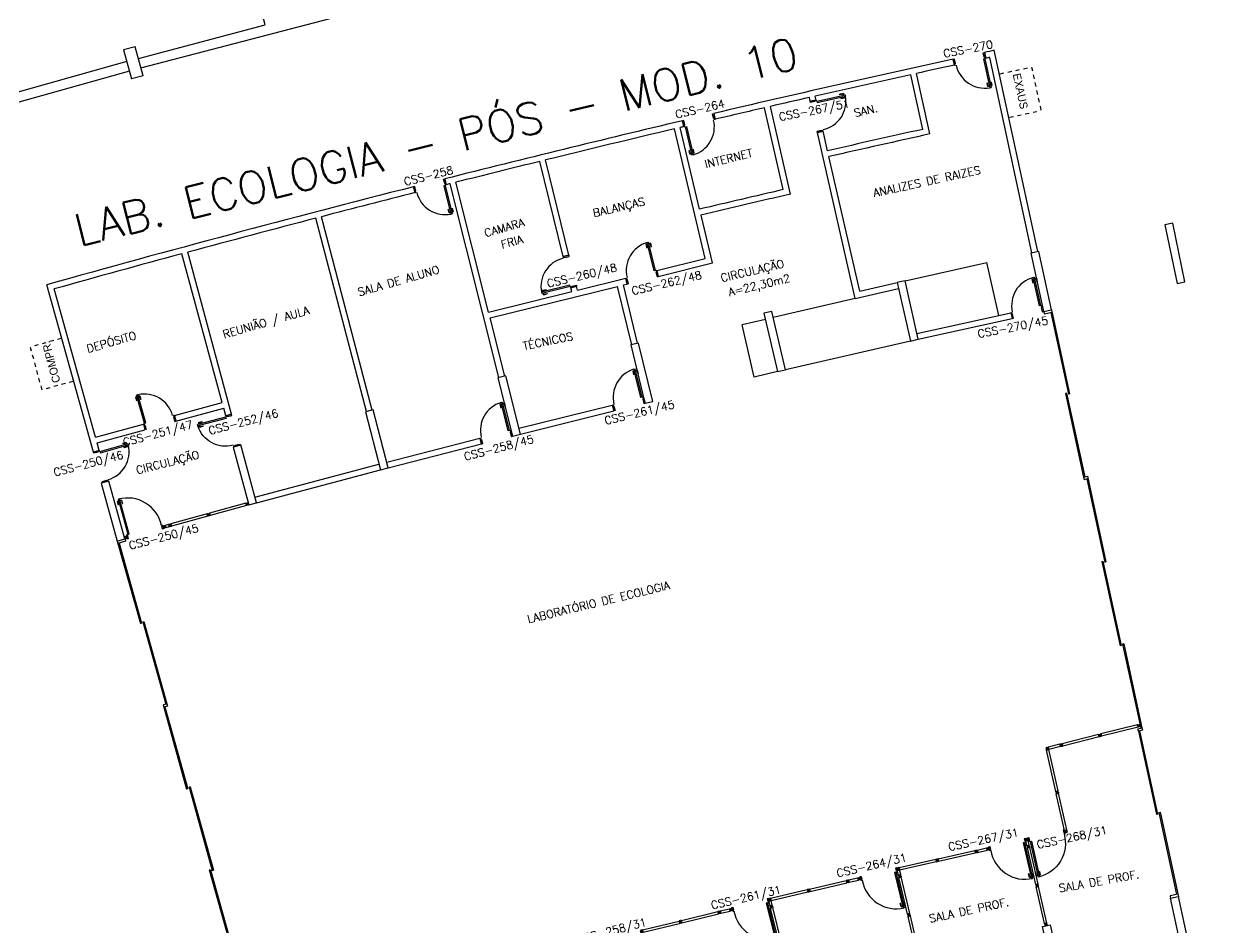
# Model space of a CAD drawing. Extents: x -152 to 150, y 325 to 437.
# Drawn here: x -109.69 to -79.58, y 376.41 to 399.01 of the extents above; entities that cross this region are included whole.
import ezdxf
from ezdxf.enums import TextEntityAlignment as Align

# ---------------------------------------------------------------- set-up
doc = ezdxf.new("R2010")
doc.units = 0
doc.header["$LTSCALE"] = 0.01
doc.header["$MEASUREMENT"] = 0
doc.linetypes.add('HIDDEN2', pattern=[0.1875, 0.125, -0.0625])
doc.layers.get('0').update_dxf_attribs({"linetype": 'CONTINUOUS'})
for name, color, linetype in [('ALV', 2, 'CONTINUOUS'), ('AREA', 2, 'CONTINUOUS'), ('BANC', 2, 'CONTINUOUS'), ('DIV', 2, 'CONTINUOUS'), ('ESQ', 1, 'CONTINUOUS'), ('ESTR', 3, 'CONTINUOUS'), ('PISO', 1, 'CONTINUOUS'), ('PROJ', 1, 'HIDDEN2'), ('TEXTO', 2, 'CONTINUOUS'), ('TEXTO-ENDEREÇO', 2, 'CONTINUOUS'), ('USO', 2, 'CONTINUOUS')]:
    doc.layers.add(name, color=color, linetype=linetype)
doc.styles.add('LEGENDA', font='romans.shx', dxfattribs={"height": 0.2})
doc.styles.add('UNB-100', font='simplex.shx', dxfattribs={"height": 3})
doc.styles.add('UNB-100-1', font='simplex.shx', dxfattribs={"height": 0.2})

# ---------------------------------------------------------------- blocks, each defined once
blk = doc.blocks.new('DIVMT-SSC')
for p, q in [((0, 0.005), (0, -0.005)), ((0, -0.005), (0, 0.005)), ((-0.03, -0.03), (-0.03, -0.97)), ((0.006, -0.03), (-0.006, -0.03)), ((-0.005, 0), (0.005, 0)), ((0.005, 0), (-0.005, 0)), ((0.006, -0.02), (0.006, -0.03)), ((0.03, -0.03), (0.03, -0.97)), ((0.03, -0.97), (-0.03, -0.97)), ((-0.006, -0.98), (-0.006, -0.97)), ((-0.006, -0.98), (0.006, -0.98)), ((0.006, -1.001), (-0.006, -1.001)), ((0.005, -0.97), (-0.005, -0.97)), ((0, -0.994), (0, -1.007)), ((0, -1.02), (0, -1.021)), ((0.006, -0.98), (0.006, -0.97))]:
    blk.add_line(p, q)
blk.add_lwpolyline([(0.006, -0.02), (-0.006, -0.02), (0.006, -0.02), (0.006, -0.03), (0.03, -0.03), (0.03, -0.008), (0.02, -0.008), (0.02, 0.008), (0.03, 0.008), (0.03, 0.03), (0.006, 0.03), (0.006, 0.02), (-0.006, 0.02), (-0.006, 0.03), (-0.03, 0.03), (-0.03, 0.008), (-0.02, 0.008), (-0.02, -0.008), (-0.03, -0.008), (-0.03, -0.03), (-0.006, -0.03), (-0.006, -0.02), (-0.006, -0.03)])
blk = doc.blocks.new('PE80-SSC')
at = {"color": 2}
for p, q in [((0.075, 0), (-0.075, 0)), ((-0.075, -0.03), (-0.075, 0)), ((0.075, 0), (0.075, -0.02)), ((0.777, 0.01), (0.687, 0.01)), ((0.687, 0), (0.687, 0.01)), ((0.777, 0.01), (0.777, -0.03)), ((0.04, -0.03), (-0.075, -0.03)), ((0.075, -0.02), (0.04, -0.02)), ((0.04, -0.03), (0.04, -0.02)), ((0.085, -0.03), (0.817, -0.03)), ((0.085, -0.03), (0.085, -0.065)), ((0.085, -0.065), (0.817, -0.065)), ((0.767, 0), (0.687, 0)), ((0.767, -0.095), (0.687, -0.095)), ((0.687, -0.095), (0.687, -0.105)), ((0.777, -0.105), (0.687, -0.105)), ((0.767, 0), (0.767, -0.03)), ((0.767, -0.095), (0.767, -0.065)), ((0.777, -0.105), (0.777, -0.065)), ((0.817, -0.065), (0.817, -0.03)), ((0.04, -0.771), (-0.075, -0.771)), ((-0.075, -0.771), (-0.075, -0.801)), ((0.075, -0.801), (-0.075, -0.801)), ((0.075, -0.802), (-0.075, -0.802)), ((0.04, -0.771), (0.04, -0.781)), ((0.075, -0.781), (0.04, -0.781)), ((0.075, -0.801), (0.075, -0.781))]:
    blk.add_line(p, q, dxfattribs=at)
at = {"color": 1}
blk.add_arc((0.085, -0.03), 0.731, 270, 357.3429, dxfattribs=at)
blk = doc.blocks.new('PILAR-SSC')
for points in [[(0.003, -27.952), (0.203, -27.952), (0.203, -26.452), (0.003, -26.452)], [(0.203, -42.962), (0.203, -44.462), (0.003, -44.462), (0.003, -42.962)]]:
    blk.add_lwpolyline(points, close=True)
blk = doc.blocks.new('ESQCE-SSC')
for p, q in [((0, 0), (0, -2.143)), ((0.2, 0), (0.2, -0.06)), ((0.2, -0.06), (0, -0.06)), ((0.03, -0.06), (0.03, -2.143)), ((0.03, -1.056), (0, -1.056)), ((0.03, -1.086), (0, -1.086)), ((0.03, -2.113), (0, -2.113)), ((0.03, -2.143), (0, -2.143)), ((0.07, -2.113), (0.07, -4.253)), ((0.07, -2.113), (0.1, -2.113)), ((0.07, -2.143), (0.1, -2.143)), ((0.1, -2.113), (0.1, -4.253)), ((0.1, -3.199), (0.07, -3.199)), ((0.1, -3.229), (0.07, -3.229)), ((0, -4.256), (0, -6.443)), ((0.1, -4.256), (0, -4.256)), ((0.1, -4.316), (0, -4.316)), ((0.03, -4.346), (0, -4.346)), ((0.03, -4.316), (0.03, -6.443)), ((0.07, -4.223), (0.1, -4.223)), ((0.07, -4.253), (0.1, -4.253)), ((0.1, -4.256), (0.1, -4.316)), ((0.03, -6.413), (0, -6.413)), ((0.03, -6.443), (0, -6.443)), ((0.1, -6.413), (0.07, -6.413)), ((0.07, -6.413), (0.07, -8.571)), ((0.1, -6.443), (0.07, -6.443)), ((0.1, -6.413), (0.1, -8.571)), ((0.1, -7.485), (0.07, -7.485)), ((0.1, -7.515), (0.07, -7.515)), ((0, -8.541), (0.03, -8.541)), ((0, -8.541), (0, -10.694)), ((0, -8.571), (0.03, -8.571)), ((0.03, -8.541), (0.03, -10.694)), ((0.1, -8.541), (0.07, -8.541)), ((0.07, -8.571), (0.1, -8.571)), ((0.03, -9.628), (0, -9.628)), ((0.03, -9.658), (0, -9.658)), ((0.03, -10.664), (0, -10.664)), ((0.102, -10.694), (0, -10.694)), ((0, -10.694), (0, -10.755)), ((0.03, -10.694), (0, -10.694)), ((0, -10.755), (0.102, -10.755)), ((0.1, -10.755), (0.07, -10.755)), ((0.07, -10.755), (0.07, -12.882)), ((0.1, -10.785), (0.07, -10.785)), ((0.1, -10.755), (0.1, -12.882)), ((0.102, -10.755), (0.102, -10.694)), ((0.1, -11.77), (0.07, -11.77)), ((0, -12.887), (0, -15.019)), ((0.03, -12.852), (0.03, -14.95)), ((0, -14.95), (0.2, -14.95)), ((0.2, -14.95), (0.2, -15.019))]:
    blk.add_line(p, q)
blk = doc.blocks.new('A$C73356FFD')
at = {"layer": 'DIV'}
for p, q in [((0.025, 0.03), (0.035, 0.03)), ((0.035, 0.03), (0.025, 0.03)), ((0.03, 0.025), (0.03, 0.035)), ((0.03, 0.035), (0.03, 0.025))]:
    blk.add_line(p, q, dxfattribs=at)
blk.add_lwpolyline([(0.009, 0.036), (0, 0.036), (0, 0.06), (0.022, 0.06), (0.022, 0.05), (0.038, 0.05), (0.038, 0.06), (0.06, 0.06), (0.06, 0.036), (0.05, 0.036), (0.05, 0.024), (0.06, 0.024), (0.06, 0), (0.038, 0), (0.038, 0.01), (0.022, 0.01), (0.022, 0), (0, 0), (0, 0.024), (0.009, 0.024)], close=True, dxfattribs=at)
blk = doc.blocks.new('A$C282A6B1B')
at = {"linetype": 'Continuous'}
blk.add_blockref('A$C73356FFD', (0, 0), dxfattribs=at)
blk = doc.blocks.new('PDV2E-SSC')
at = {"layer": 'DIV'}
for p, q in [((0.034, 0.925), (0.034, 0.835)), ((0.034, 0.925), (0.074, 0.925)), ((0.044, 0.915), (0.044, 0.835)), ((0.044, 0.915), (0.074, 0.915)), ((0.076, 0.05), (0.076, 0.965)), ((0.106, 0.965), (0.076, 0.965)), ((0.106, 0.05), (0.106, 0.965)), ((0.148, 0.925), (0.108, 0.925)), ((0.138, 0.915), (0.108, 0.915)), ((0.138, 0.915), (0.138, 0.835)), ((0.148, 0.925), (0.148, 0.835)), ((0.044, 0.835), (0.034, 0.835)), ((0.138, 0.835), (0.148, 0.835)), ((0.031, 0.05), (0.031, -0.05)), ((0.051, 0.05), (0.031, 0.05)), ((0.051, 0.02), (0.051, 0.05)), ((0.051, 0.02), (0.061, 0.02)), ((0.061, -0.05), (0.061, 0.02)), ((0.076, 0.05), (0.106, 0.05)), ((0.95, 0.02), (0.94, 0.02)), ((0.94, -0.05), (0.94, 0.02)), ((0.95, 0.02), (0.95, 0.05)), ((0.95, 0.05), (0.97, 0.05)), ((0.97, 0.05), (0.97, 0.035)), ((0.97, 0.035), (0.97, -0.035)), ((0.031, -0.05), (0.061, -0.05)), ((0.97, -0.05), (0.94, -0.05)), ((0.97, -0.035), (0.97, -0.05))]:
    blk.add_line(p, q, dxfattribs=at)
at = {"layer": 'DIV', "color": 1}
blk.add_arc((0.076, 0.1), 0.865, 356.6786, 90, dxfattribs=at)
blk = doc.blocks.new('COMP')
at = {"layer": 'PROJ'}
for p, q in [((0.804, 1.112), (0, 1.112)), ((0, 0), (0, 1.112)), ((0.805, 0), (0, 0))]:
    blk.add_line(p, q, dxfattribs=at)
at = {"layer": 'USO'}
blk.add_text('COMPR.', height=0.2, rotation=90, dxfattribs=at).set_placement((0.501, 0.077))
blk = doc.blocks.new('ESQCD-SSC')
for p, q in [((0, 0), (0, -0.06)), ((0.2, 0), (0.2, -2.143)), ((0, -0.06), (0.2, -0.06)), ((0.17, -0.06), (0.17, -2.143)), ((0.17, -1.056), (0.2, -1.056)), ((0.17, -1.086), (0.2, -1.086)), ((0.1, -2.113), (0.1, -4.253)), ((0.13, -2.113), (0.1, -2.113)), ((0.13, -2.143), (0.1, -2.143)), ((0.13, -2.113), (0.13, -4.253)), ((0.17, -2.113), (0.2, -2.113)), ((0.17, -2.143), (0.2, -2.143)), ((0.1, -3.199), (0.13, -3.199)), ((0.1, -3.229), (0.13, -3.229)), ((0.13, -4.223), (0.1, -4.223)), ((0.13, -4.253), (0.1, -4.253)), ((0.1, -4.256), (0.1, -4.316)), ((0.1, -4.256), (0.2, -4.256)), ((0.1, -4.316), (0.2, -4.316)), ((0.17, -4.316), (0.17, -6.443)), ((0.17, -4.346), (0.2, -4.346)), ((0.2, -4.256), (0.2, -6.443)), ((0.1, -6.413), (0.1, -8.571)), ((0.1, -6.413), (0.13, -6.413)), ((0.1, -6.443), (0.13, -6.443)), ((0.13, -6.413), (0.13, -8.571)), ((0.17, -6.413), (0.2, -6.413)), ((0.17, -6.443), (0.2, -6.443)), ((0.1, -7.485), (0.13, -7.485)), ((0.1, -7.515), (0.13, -7.515)), ((0.1, -8.541), (0.13, -8.541)), ((0.13, -8.571), (0.1, -8.571)), ((0.2, -8.541), (0.17, -8.541)), ((0.17, -8.541), (0.17, -10.694)), ((0.2, -8.571), (0.17, -8.571)), ((0.2, -8.541), (0.2, -10.694)), ((0.098, -10.694), (0.2, -10.694)), ((0.098, -10.755), (0.098, -10.694)), ((0.2, -10.755), (0.098, -10.755)), ((0.1, -10.755), (0.13, -10.755)), ((0.1, -10.755), (0.1, -12.882)), ((0.1, -10.785), (0.13, -10.785)), ((0.13, -10.755), (0.13, -12.882)), ((0.17, -10.664), (0.2, -10.664)), ((0.17, -10.694), (0.2, -10.694)), ((0.2, -10.694), (0.2, -10.755)), ((0.1, -11.77), (0.13, -11.77)), ((0.1, -11.8), (0.13, -11.8)), ((0.1, -12.852), (0.13, -12.852)), ((0.1, -12.882), (0.13, -12.882)), ((0.17, -12.852), (0.2, -12.852)), ((0.17, -12.852), (0.2, -12.852)), ((0.17, -12.852), (0.17, -14.95)), ((0.17, -12.882), (0.2, -12.882)), ((0.2, -12.852), (0.2, -12.887)), ((0.2, -12.887), (0.2, -15.019)), ((0, -14.95), (0, -15.019)), ((0.2, -14.95), (0, -14.95))]:
    blk.add_line(p, q)
blk = doc.blocks.new('PD80-SSC')
at = {"color": 2}
for p, q in [((-0.777, 0.01), (-0.777, -0.03)), ((-0.777, 0.01), (-0.687, 0.01)), ((-0.687, 0), (-0.687, 0.01)), ((-0.075, 0), (0.075, 0)), ((-0.075, 0), (-0.075, -0.02)), ((0.075, -0.03), (0.075, 0)), ((-0.817, -0.065), (-0.817, -0.03)), ((-0.085, -0.03), (-0.817, -0.03)), ((-0.085, -0.065), (-0.817, -0.065)), ((-0.777, -0.105), (-0.777, -0.065)), ((-0.777, -0.105), (-0.687, -0.105)), ((-0.767, 0), (-0.767, -0.03)), ((-0.767, 0), (-0.687, 0)), ((-0.767, -0.095), (-0.767, -0.065)), ((-0.767, -0.095), (-0.687, -0.095)), ((-0.687, -0.095), (-0.687, -0.105)), ((-0.085, -0.03), (-0.085, -0.065)), ((-0.075, -0.02), (-0.04, -0.02)), ((-0.04, -0.03), (-0.04, -0.02)), ((-0.04, -0.03), (0.075, -0.03)), ((-0.075, -0.781), (-0.04, -0.781)), ((-0.075, -0.801), (-0.075, -0.781)), ((-0.075, -0.801), (0.075, -0.801)), ((-0.075, -0.802), (0.075, -0.802)), ((-0.04, -0.771), (0.075, -0.771)), ((-0.04, -0.771), (-0.04, -0.781)), ((0.075, -0.771), (0.075, -0.801))]:
    blk.add_line(p, q, dxfattribs=at)
at = {"color": 1}
blk.add_arc((-0.085, -0.03), 0.731, 182.6571, 270, dxfattribs=at)

msp = doc.modelspace()

# ---------------------------------------------------------------- linework, layer by layer
at = {"layer": 'ALV'}
for p, q in [((-103.668, 398.992), (-106.941, 411.525)), ((-106.773, 397.914), (-100.282, 399.606)), ((-106.839, 398.155), (-103.668, 398.992)), ((-85.687, 398.304), (-85.655, 398.157)), ((-84.501, 393.291), (-85.557, 398.178)), ((-84.354, 393.323), (-85.442, 398.357)), ((-107.128, 398.074), (-113.589, 396.269)), ((-86.47, 398.133), (-86.438, 397.987)), ((-107.062, 397.833), (-113.522, 396.028)), ((-87.228, 396.379), (-87.531, 397.746)), ((-87.05, 396.265), (-87.385, 397.779)), ((-90.54, 394.759), (-91.04, 396.953)), ((-90.043, 397.079), (-90.065, 397.176)), ((-90.043, 397.079), (-89.897, 397.112)), ((-89.897, 397.112), (-89.919, 397.21)), ((-92.455, 396.775), (-92.421, 396.629)), ((-90.719, 394.871), (-91.186, 396.919)), ((-92.67, 393.147), (-93.439, 396.391)), ((-92.809, 394.382), (-93.293, 396.426)), ((-93.236, 396.594), (-93.202, 396.448)), ((-89.865, 396.298), (-89.719, 396.33)), ((-88.92, 392.152), (-89.865, 396.298)), ((-89.608, 395.845), (-89.719, 396.33)), ((-96.221, 393.197), (-96.806, 395.577)), ((-96.075, 393.233), (-96.661, 395.613)), ((-88.807, 392.332), (-89.575, 395.698)), ((-99.18, 395.14), (-99.144, 394.994)), ((-99.957, 394.943), (-99.921, 394.797)), ((-97.825, 390.171), (-99.047, 395.019)), ((-98.083, 391.807), (-98.901, 395.056)), ((-92.49, 393.037), (-92.774, 394.236)), ((-101.139, 389.32), (-102.402, 394.157)), ((-100.994, 389.358), (-102.257, 394.195)), ((-104.745, 389.551), (-105.75, 393.267)), ((-104.51, 389.255), (-105.605, 393.307)), ((-96.075, 393.233), (-96.221, 393.197)), ((-93.879, 392.848), (-92.67, 393.147)), ((-93.843, 392.702), (-92.49, 393.037)), ((-93.843, 392.702), (-93.879, 392.848)), ((-107.96, 388.307), (-109.13, 392.493)), ((-98.046, 391.662), (-94.858, 392.451)), ((-95.883, 392.455), (-96.029, 392.418)), ((-95.86, 392.358), (-95.883, 392.455)), ((-95.86, 392.358), (-94.657, 392.655)), ((-94.504, 390.993), (-94.858, 392.451)), ((-94.713, 392.487), (-94.621, 392.51)), ((-94.358, 391.029), (-94.713, 392.487)), ((-94.621, 392.51), (-94.657, 392.655)), ((-88.807, 392.332), (-87.867, 392.548)), ((-107.909, 388.681), (-108.945, 392.389)), ((-98.083, 391.807), (-96.005, 392.322)), ((-96.005, 392.322), (-96.029, 392.418)), ((-88.92, 392.152), (-87.833, 392.402)), ((-97.68, 390.207), (-98.046, 391.662)), ((-87.375, 391.275), (-85.033, 391.791)), ((-87.342, 391.128), (-84.994, 391.647)), ((-85.033, 391.791), (-84.994, 391.647)), ((-105.939, 389.223), (-104.745, 389.551)), ((-97.326, 388.904), (-94.996, 389.481)), ((-94.996, 389.481), (-94.95, 389.338)), ((-105.939, 389.223), (-105.901, 389.078)), ((-105.901, 389.078), (-104.706, 389.406)), ((-104.655, 389.216), (-104.706, 389.406)), ((-104.51, 389.255), (-104.655, 389.216)), ((-97.29, 388.759), (-94.95, 389.338)), ((-107.909, 388.681), (-106.713, 389.01)), ((-107.869, 388.537), (-106.674, 388.865)), ((-106.713, 389.01), (-106.674, 388.865)), ((-107.816, 388.347), (-107.869, 388.537)), ((-100.629, 388.058), (-98.301, 388.655)), ((-100.592, 387.912), (-98.258, 388.511)), ((-98.301, 388.655), (-98.258, 388.511)), ((-107.96, 388.307), (-107.816, 388.347)), ((-103.925, 387.183), (-100.824, 388.007)), ((-103.886, 387.038), (-100.785, 387.862))]:
    msp.add_line(p, q, dxfattribs=at)
for radius, start, end in [(407.019, 102.18444, 102.21969), (406.869, 102.20556, 102.21964), (407.019, 102.33255, 103.19646), (406.869, 102.33254, 102.46904), (406.869, 102.49016, 102.83484), (406.869, 102.85596, 102.99678), (406.869, 103.01791, 103.19651), (407.019, 103.30932, 104.17079), (406.869, 103.34376, 103.81044), (406.869, 103.30941, 103.32264), (405.469, 102.4902, 102.8348), (405.319, 102.469, 102.8348), (406.869, 103.83156, 104.13564), (407.019, 104.28364, 105.62016), (406.869, 104.15676, 104.17084), (404.769, 103.0188, 103.32258), (406.869, 104.28374, 104.62344), (404.619, 102.99762, 103.32258), (406.869, 104.64456, 105.11124), (406.869, 105.13236, 105.59904)]:
    msp.add_arc((0.463, 0.506), radius, start, end, dxfattribs=at)
at = {"layer": 'BANC'}
for p, q in [((-87.672, 392.592), (-85.625, 393.052)), ((-85.326, 391.725), (-85.625, 393.052)), ((-88.92, 392.152), (-90.97, 391.672)), ((-91.165, 391.627), (-91.749, 391.49)), ((-91.444, 390.184), (-91.749, 391.49)), ((-87.537, 391.084), (-90.665, 390.367)), ((-90.86, 390.321), (-91.444, 390.184))]:
    msp.add_line(p, q, dxfattribs=at)
at = {"layer": 'DIV'}
for p, q in [((-106.207, 386.433), (-106.208, 386.433)), ((-106.182, 386.44), (-106.195, 386.436)), ((-106.19, 386.444), (-106.187, 386.432)), ((-106.17, 386.45), (-106.161, 386.452)), ((-106.167, 386.438), (-106.17, 386.45)), ((-106.081, 386.498), (-106.167, 386.475)), ((-106.167, 386.475), (-106.151, 386.417)), ((-106.167, 386.438), (-106.157, 386.441)), ((-106.16, 386.451), (-106.158, 386.442)), ((-106.066, 386.44), (-106.151, 386.417)), ((-106.06, 386.504), (-106.081, 386.498)), ((-106.081, 386.498), (-106.075, 386.475)), ((-106.081, 386.498), (-106.066, 386.44)), ((-106.066, 386.477), (-106.075, 386.475)), ((-106.066, 386.477), (-106.075, 386.475)), ((-106.075, 386.474), (-106.072, 386.464)), ((-106.063, 386.465), (-106.072, 386.463)), ((-106.063, 386.465), (-106.072, 386.463)), ((-106.066, 386.44), (-106.072, 386.463)), ((-106.071, 386.46), (-106.066, 386.443)), ((-106.066, 386.44), (-106.071, 386.46)), ((-106.066, 386.477), (-106.063, 386.465)), ((-106.063, 386.465), (-106.066, 386.477)), ((-106.044, 386.446), (-106.066, 386.44)), ((-106.06, 386.504), (-106.058, 386.494)), ((-106.058, 386.494), (-106.042, 386.498)), ((-106.05, 386.475), (-106.04, 386.478)), ((-106.04, 386.478), (-106.05, 386.475)), ((-106.047, 386.455), (-106.032, 386.46)), ((-106.044, 386.446), (-106.047, 386.455)), ((-106.046, 386.482), (-106.043, 386.472)), ((-106.043, 386.472), (-106.046, 386.482)), ((-106.045, 386.508), (-106.024, 386.514)), ((-106.045, 386.508), (-106.042, 386.498)), ((-106.029, 386.45), (-106.032, 386.46)), ((-106.029, 386.45), (-106.008, 386.456)), ((-106.026, 386.488), (-106.017, 386.49)), ((-106.026, 386.488), (-106.023, 386.476)), ((-106.017, 386.49), (-106.024, 386.514)), ((-106.023, 386.476), (-106.014, 386.479)), ((-106.014, 386.479), (-106.008, 386.456)), ((-83.804, 381), (-84.094, 380.928)), ((-83.783, 381.006), (-83.804, 381)), ((-83.804, 381), (-83.79, 380.942)), ((-83.804, 381), (-83.799, 380.977)), ((-83.789, 380.979), (-83.799, 380.977)), ((-83.789, 380.979), (-83.799, 380.977)), ((-83.786, 380.968), (-83.789, 380.979)), ((-83.789, 380.979), (-83.786, 380.968)), ((-83.783, 381.006), (-83.781, 380.996)), ((-83.781, 380.996), (-83.765, 381)), ((-83.763, 380.98), (-83.773, 380.977)), ((-83.773, 380.977), (-83.763, 380.98)), ((-83.767, 380.974), (-83.769, 380.983)), ((-83.769, 380.983), (-83.767, 380.974)), ((-83.768, 381.01), (-83.746, 381.015)), ((-83.768, 381.01), (-83.765, 381)), ((-83.75, 380.989), (-83.74, 380.992)), ((-83.75, 380.989), (-83.747, 380.978)), ((-83.747, 380.978), (-83.737, 380.98)), ((-83.74, 380.992), (-83.746, 381.015)), ((-83.737, 380.98), (-83.732, 380.957)), ((-84.138, 380.857), (-84.079, 380.87)), ((-83.907, 379.823), (-84.138, 380.857)), ((-84.135, 380.887), (-84.136, 380.887)), ((-84.109, 380.893), (-84.123, 380.89)), ((-84.121, 380.892), (-84.109, 380.895)), ((-84.119, 380.912), (-84.12, 380.913)), ((-84.118, 380.898), (-84.115, 380.886)), ((-84.114, 380.886), (-84.117, 380.9)), ((-84.105, 380.874), (-84.116, 380.871)), ((-84.116, 380.871), (-84.114, 380.862)), ((-84.113, 380.862), (-84.104, 380.864)), ((-84.105, 380.874), (-84.103, 380.865)), ((-84.097, 380.903), (-84.088, 380.905)), ((-84.094, 380.891), (-84.097, 380.903)), ((-84.094, 380.928), (-84.079, 380.87)), ((-84.094, 380.891), (-84.085, 380.893)), ((-84.088, 380.904), (-84.085, 380.894)), ((-83.79, 380.942), (-84.079, 380.87)), ((-83.848, 379.836), (-84.079, 380.87)), ((-83.798, 380.976), (-83.796, 380.966)), ((-83.786, 380.968), (-83.796, 380.965)), ((-83.786, 380.968), (-83.796, 380.965)), ((-83.79, 380.942), (-83.796, 380.965)), ((-83.79, 380.942), (-83.795, 380.963)), ((-83.795, 380.963), (-83.791, 380.945)), ((-83.769, 380.947), (-83.79, 380.942)), ((-83.771, 380.957), (-83.755, 380.961)), ((-83.769, 380.947), (-83.771, 380.957)), ((-83.753, 380.951), (-83.755, 380.961)), ((-83.753, 380.951), (-83.732, 380.957)), ((-83.907, 379.823), (-83.848, 379.836)), ((-83.907, 379.823), (-83.883, 379.828)), ((-83.902, 379.802), (-83.907, 379.823)), ((-83.902, 379.802), (-83.892, 379.804)), ((-83.898, 379.786), (-83.889, 379.788)), ((-83.898, 379.786), (-83.894, 379.765)), ((-83.892, 379.804), (-83.889, 379.788)), ((-83.881, 379.819), (-83.883, 379.828)), ((-83.881, 379.819), (-83.883, 379.828)), ((-83.882, 379.829), (-83.872, 379.831)), ((-83.881, 379.819), (-83.869, 379.822)), ((-83.869, 379.822), (-83.881, 379.819)), ((-83.876, 379.799), (-83.866, 379.802)), ((-83.866, 379.802), (-83.876, 379.799)), ((-83.872, 379.805), (-83.87, 379.795)), ((-83.87, 379.795), (-83.872, 379.805)), ((-83.872, 379.779), (-83.86, 379.782)), ((-83.872, 379.779), (-83.87, 379.77)), ((-83.848, 379.836), (-83.871, 379.831)), ((-83.869, 379.822), (-83.871, 379.831)), ((-83.869, 379.822), (-83.871, 379.831)), ((-83.869, 379.832), (-83.851, 379.836)), ((-83.848, 379.836), (-83.869, 379.832)), ((-83.86, 379.782), (-83.858, 379.772)), ((-83.858, 379.772), (-83.835, 379.778)), ((-83.843, 379.815), (-83.853, 379.813)), ((-83.853, 379.813), (-83.85, 379.797)), ((-83.84, 379.799), (-83.85, 379.797)), ((-83.843, 379.815), (-83.848, 379.836)), ((-83.84, 379.799), (-83.835, 379.778)), ((-83.87, 379.77), (-83.894, 379.765)), ((-84.652, 378.583), (-84.594, 378.596)), ((-84.626, 378.466), (-84.652, 378.583)), ((-84.636, 378.618), (-84.624, 378.621)), ((-84.634, 378.638), (-84.634, 378.639)), ((-84.628, 378.613), (-84.631, 378.626)), ((-84.619, 378.6), (-84.631, 378.598)), ((-84.631, 378.598), (-84.629, 378.588)), ((-84.628, 378.589), (-84.618, 378.591)), ((-84.619, 378.6), (-84.617, 378.591)), ((-84.568, 378.479), (-84.594, 378.596)), ((-85.909, 378.347), (-85.93, 378.343)), ((-85.925, 378.319), (-85.93, 378.343)), ((-85.916, 378.321), (-85.925, 378.319)), ((-85.913, 378.31), (-85.922, 378.307)), ((-85.922, 378.307), (-85.917, 378.284)), ((-85.896, 378.289), (-85.917, 378.284)), ((-85.916, 378.321), (-85.913, 378.31)), ((-85.909, 378.347), (-85.907, 378.338)), ((-85.891, 378.341), (-85.907, 378.338)), ((-85.889, 378.321), (-85.899, 378.319)), ((-85.899, 378.319), (-85.889, 378.321)), ((-85.882, 378.302), (-85.898, 378.299)), ((-85.896, 378.289), (-85.898, 378.299)), ((-85.895, 378.325), (-85.893, 378.315)), ((-85.893, 378.315), (-85.895, 378.325)), ((-85.893, 378.351), (-85.872, 378.356)), ((-85.893, 378.351), (-85.891, 378.341)), ((-85.88, 378.292), (-85.882, 378.302)), ((-85.88, 378.292), (-85.859, 378.297)), ((-85.876, 378.33), (-85.866, 378.332)), ((-85.876, 378.33), (-85.866, 378.332)), ((-85.876, 378.33), (-85.873, 378.319)), ((-85.873, 378.319), (-85.876, 378.33)), ((-85.873, 378.319), (-85.864, 378.321)), ((-85.873, 378.319), (-85.864, 378.321)), ((-85.872, 378.356), (-85.636, 378.408)), ((-85.872, 378.356), (-85.866, 378.332)), ((-85.872, 378.356), (-85.859, 378.297)), ((-85.866, 378.331), (-85.864, 378.322)), ((-85.859, 378.297), (-85.864, 378.321)), ((-85.863, 378.318), (-85.859, 378.3)), ((-85.859, 378.297), (-85.863, 378.318)), ((-85.859, 378.297), (-85.623, 378.349)), ((-85.636, 378.408), (-85.623, 378.349)), ((-85.622, 378.386), (-85.631, 378.384)), ((-85.631, 378.383), (-85.629, 378.373)), ((-85.619, 378.375), (-85.628, 378.372)), ((-85.619, 378.375), (-85.622, 378.386)), ((-85.607, 378.383), (-85.593, 378.386)), ((-85.601, 378.391), (-85.598, 378.379)), ((-85.581, 378.389), (-85.58, 378.389)), ((-84.626, 378.466), (-84.568, 378.479)), ((-84.626, 378.466), (-84.603, 378.471)), ((-84.621, 378.444), (-84.626, 378.466)), ((-84.621, 378.444), (-84.611, 378.447)), ((-84.618, 378.429), (-84.608, 378.431)), ((-84.618, 378.429), (-84.613, 378.407)), ((-84.589, 378.413), (-84.613, 378.407)), ((-84.611, 378.447), (-84.608, 378.431)), ((-84.601, 378.462), (-84.603, 378.471)), ((-84.601, 378.462), (-84.603, 378.471)), ((-84.602, 378.471), (-84.592, 378.473)), ((-84.601, 378.462), (-84.589, 378.464)), ((-84.589, 378.464), (-84.601, 378.462)), ((-84.595, 378.442), (-84.585, 378.444)), ((-84.585, 378.444), (-84.595, 378.442)), ((-84.592, 378.422), (-84.58, 378.424)), ((-84.592, 378.422), (-84.589, 378.413)), ((-84.568, 378.479), (-84.591, 378.474)), ((-84.589, 378.464), (-84.591, 378.474)), ((-84.589, 378.464), (-84.591, 378.474)), ((-84.591, 378.448), (-84.589, 378.438)), ((-84.589, 378.438), (-84.591, 378.448)), ((-84.568, 378.479), (-84.588, 378.474)), ((-84.588, 378.474), (-84.57, 378.478)), ((-84.58, 378.424), (-84.578, 378.415)), ((-84.578, 378.415), (-84.554, 378.42)), ((-84.563, 378.458), (-84.572, 378.455)), ((-84.572, 378.455), (-84.569, 378.44)), ((-84.559, 378.442), (-84.569, 378.44)), ((-84.563, 378.458), (-84.568, 378.479)), ((-84.559, 378.442), (-84.554, 378.42)), ((-87.868, 377.845), (-87.81, 377.859)), ((-87.841, 377.728), (-87.868, 377.845)), ((-87.852, 377.88), (-87.84, 377.883)), ((-87.85, 377.9), (-87.851, 377.901)), ((-87.844, 377.875), (-87.848, 377.888)), ((-87.835, 377.862), (-87.847, 377.86)), ((-87.847, 377.86), (-87.845, 377.85)), ((-87.844, 377.851), (-87.834, 377.853)), ((-87.841, 377.728), (-87.782, 377.741)), ((-87.841, 377.728), (-87.817, 377.733)), ((-87.836, 377.706), (-87.841, 377.728)), ((-87.836, 377.706), (-87.826, 377.709)), ((-87.835, 377.862), (-87.833, 377.853)), ((-87.832, 377.691), (-87.822, 377.693)), ((-87.832, 377.691), (-87.827, 377.669)), ((-87.804, 377.675), (-87.827, 377.669)), ((-87.826, 377.709), (-87.822, 377.693)), ((-87.815, 377.724), (-87.817, 377.733)), ((-87.815, 377.724), (-87.817, 377.733)), ((-87.816, 377.733), (-87.807, 377.736)), ((-87.804, 377.727), (-87.815, 377.724)), ((-87.815, 377.724), (-87.804, 377.727)), ((-87.782, 377.741), (-87.81, 377.859)), ((-87.8, 377.706), (-87.81, 377.704)), ((-87.81, 377.704), (-87.8, 377.706)), ((-87.782, 377.741), (-87.806, 377.736)), ((-87.804, 377.727), (-87.806, 377.736)), ((-87.804, 377.727), (-87.806, 377.736)), ((-87.804, 377.7), (-87.806, 377.71)), ((-87.806, 377.71), (-87.804, 377.7)), ((-87.806, 377.684), (-87.794, 377.687)), ((-87.806, 377.684), (-87.804, 377.675)), ((-87.782, 377.741), (-87.803, 377.737)), ((-87.803, 377.737), (-87.785, 377.741)), ((-87.794, 377.687), (-87.792, 377.677)), ((-87.792, 377.677), (-87.769, 377.683)), ((-87.777, 377.72), (-87.787, 377.718)), ((-87.787, 377.718), (-87.783, 377.702)), ((-87.774, 377.704), (-87.783, 377.702)), ((-87.777, 377.72), (-87.782, 377.741)), ((-87.774, 377.704), (-87.769, 377.683)), ((-89.122, 377.598), (-89.144, 377.593)), ((-89.138, 377.57), (-89.144, 377.593)), ((-89.129, 377.572), (-89.138, 377.57)), ((-89.126, 377.56), (-89.136, 377.558)), ((-89.136, 377.558), (-89.13, 377.535)), ((-89.109, 377.54), (-89.13, 377.535)), ((-89.129, 377.572), (-89.126, 377.56)), ((-89.122, 377.598), (-89.12, 377.589)), ((-89.105, 377.592), (-89.12, 377.589)), ((-89.103, 377.572), (-89.113, 377.57)), ((-89.113, 377.57), (-89.103, 377.572)), ((-89.095, 377.553), (-89.111, 377.55)), ((-89.109, 377.54), (-89.111, 377.55)), ((-89.109, 377.576), (-89.107, 377.566)), ((-89.107, 377.566), (-89.109, 377.576)), ((-89.107, 377.602), (-89.085, 377.607)), ((-89.107, 377.602), (-89.105, 377.592)), ((-89.093, 377.544), (-89.095, 377.553)), ((-89.093, 377.544), (-89.072, 377.549)), ((-89.089, 377.582), (-89.08, 377.584)), ((-89.089, 377.582), (-89.08, 377.584)), ((-89.089, 377.582), (-89.086, 377.57)), ((-89.086, 377.57), (-89.089, 377.582)), ((-89.086, 377.57), (-89.077, 377.572)), ((-89.086, 377.57), (-89.077, 377.572)), ((-89.085, 377.607), (-88.85, 377.661)), ((-89.085, 377.607), (-89.08, 377.584)), ((-89.085, 377.607), (-89.072, 377.549)), ((-89.08, 377.583), (-89.077, 377.573)), ((-89.072, 377.549), (-89.077, 377.572)), ((-89.077, 377.569), (-89.072, 377.552)), ((-89.072, 377.549), (-89.077, 377.569)), ((-89.072, 377.549), (-88.837, 377.602)), ((-88.85, 377.661), (-88.837, 377.602)), ((-88.836, 377.64), (-88.845, 377.637)), ((-88.845, 377.637), (-88.842, 377.627)), ((-88.833, 377.628), (-88.842, 377.626)), ((-88.833, 377.628), (-88.836, 377.64)), ((-88.821, 377.637), (-88.807, 377.64)), ((-88.815, 377.645), (-88.812, 377.633)), ((-88.795, 377.643), (-88.794, 377.643)), ((-91.078, 377.079), (-91.019, 377.093)), ((-91.049, 376.962), (-91.078, 377.079)), ((-91.062, 377.115), (-91.05, 377.117)), ((-91.06, 377.134), (-91.06, 377.136)), ((-91.054, 377.109), (-91.057, 377.123)), ((-91.045, 377.097), (-91.056, 377.094)), ((-91.056, 377.094), (-91.054, 377.085)), ((-91.053, 377.085), (-91.044, 377.087)), ((-91.045, 377.097), (-91.043, 377.088)), ((-90.991, 376.976), (-91.019, 377.093)), ((-92.33, 376.822), (-92.351, 376.817)), ((-92.345, 376.794), (-92.351, 376.817)), ((-92.336, 376.796), (-92.345, 376.794)), ((-92.333, 376.784), (-92.342, 376.782)), ((-92.342, 376.782), (-92.337, 376.759)), ((-92.315, 376.764), (-92.337, 376.759)), ((-92.336, 376.796), (-92.333, 376.784)), ((-92.33, 376.822), (-92.327, 376.812)), ((-92.312, 376.816), (-92.327, 376.812)), ((-92.31, 376.796), (-92.32, 376.794)), ((-92.32, 376.794), (-92.31, 376.796)), ((-92.302, 376.777), (-92.318, 376.773)), ((-92.315, 376.764), (-92.318, 376.773)), ((-92.316, 376.8), (-92.314, 376.79)), ((-92.314, 376.79), (-92.316, 376.8)), ((-92.314, 376.826), (-92.293, 376.831)), ((-92.314, 376.826), (-92.312, 376.816)), ((-92.3, 376.768), (-92.302, 376.777)), ((-92.3, 376.768), (-92.278, 376.773)), ((-92.296, 376.805), (-92.287, 376.808)), ((-92.296, 376.805), (-92.287, 376.808)), ((-92.296, 376.805), (-92.293, 376.794)), ((-92.293, 376.794), (-92.296, 376.805)), ((-92.293, 376.831), (-92.058, 376.887)), ((-92.293, 376.831), (-92.287, 376.808)), ((-92.293, 376.831), (-92.278, 376.773)), ((-92.293, 376.794), (-92.284, 376.796)), ((-92.293, 376.794), (-92.284, 376.796)), ((-92.287, 376.807), (-92.284, 376.797)), ((-92.278, 376.773), (-92.284, 376.796)), ((-92.283, 376.793), (-92.279, 376.776)), ((-92.278, 376.773), (-92.283, 376.793)), ((-92.278, 376.773), (-92.044, 376.828)), ((-92.058, 376.887), (-92.044, 376.828)), ((-92.043, 376.866), (-92.052, 376.863)), ((-92.052, 376.863), (-92.05, 376.853)), ((-92.04, 376.854), (-92.05, 376.852)), ((-92.04, 376.854), (-92.043, 376.866)), ((-92.028, 376.863), (-92.015, 376.866)), ((-92.023, 376.871), (-92.02, 376.859)), ((-92.003, 376.869), (-92.002, 376.87)), ((-91.049, 376.962), (-90.991, 376.976)), ((-91.049, 376.962), (-91.026, 376.968)), ((-91.044, 376.941), (-91.049, 376.962)), ((-91.044, 376.941), (-91.034, 376.943)), ((-91.04, 376.925), (-91.03, 376.928)), ((-91.04, 376.925), (-91.035, 376.904)), ((-91.012, 376.91), (-91.035, 376.904)), ((-91.034, 376.943), (-91.03, 376.928)), ((-91.024, 376.959), (-91.026, 376.968)), ((-91.024, 376.959), (-91.026, 376.968)), ((-91.025, 376.968), (-91.015, 376.97)), ((-91.012, 376.962), (-91.024, 376.959)), ((-91.024, 376.959), (-91.012, 376.962)), ((-91.008, 376.941), (-91.018, 376.939)), ((-91.018, 376.939), (-91.008, 376.941)), ((-90.991, 376.976), (-91.014, 376.971)), ((-91.012, 376.962), (-91.014, 376.971)), ((-91.012, 376.962), (-91.014, 376.971)), ((-91.012, 376.935), (-91.014, 376.945)), ((-91.014, 376.945), (-91.012, 376.935)), ((-91.014, 376.919), (-91.002, 376.922)), ((-91.014, 376.919), (-91.012, 376.91)), ((-90.991, 376.976), (-91.011, 376.971)), ((-91.011, 376.971), (-90.994, 376.976)), ((-91.002, 376.922), (-91, 376.912)), ((-91, 376.912), (-90.977, 376.918)), ((-90.986, 376.955), (-90.995, 376.953)), ((-90.995, 376.953), (-90.992, 376.937)), ((-90.982, 376.939), (-90.992, 376.937)), ((-90.986, 376.955), (-90.991, 376.976)), ((-90.982, 376.939), (-90.977, 376.918))]:
    msp.add_line(p, q, dxfattribs=at)
at = {"layer": 'ESTR'}
for p, q in [((-106.916, 398.442), (-107.206, 398.364)), ((-107.206, 398.364), (-107.01, 397.64)), ((-106.721, 397.718), (-106.916, 398.442)), ((-106.839, 398.155), (-106.844, 398.154)), ((-106.773, 397.914), (-106.791, 397.909)), ((-106.721, 397.718), (-107.01, 397.64))]:
    msp.add_line(p, q, dxfattribs=at)
at = {"layer": 'PISO'}
msp.add_arc((0.463, 0.506), 382.359, 89.98238, 109.98238, dxfattribs=at)
at = {"layer": 'PROJ'}
for p, q in [((-85.298, 397.768), (-84.511, 397.938)), ((-84.511, 397.938), (-84.276, 396.851)), ((-85.061, 396.681), (-84.276, 396.851))]:
    msp.add_line(p, q, dxfattribs=at)

# ---------------------------------------------------------------- block references
at = {"layer": 'DIV'}
for name, p, rotation in [('PDV2E-SSC', (-107.154, 386.178), 15.36585365854495), ('A$C282A6B1B', (-106.209, 386.402), 15.36585365854495), ('A$C282A6B1B', (-107.172, 386.136), 15.36585365854495), ('DIVMT-SSC', (-83.652, 378.824), 192.606722313975), ('PDV2E-SSC', (-84.626, 378.604), 192.930001207105), ('A$C282A6B1B', (-84.652, 378.583), 12.68295121951325), ('DIVMT-SSC', (-86.87, 378.1), 102.6861219705622), ('A$C282A6B1B', (-85.623, 378.349), 13.94138858623079), ('DIVMT-SSC', (-84.371, 377.468), 192.6829512195065), ('DIVMT-SSC', (-87.846, 377.881), 102.6861219705622), ('A$C282A6B1B', (-88.837, 377.602), 14.42918858622981), ('PDV2E-SSC', (-87.842, 377.866), 193.4178012071042), ('A$C282A6B1B', (-87.868, 377.845), 13.17075121951344), ('DIVMT-SSC', (-87.577, 376.732), 193.1707512195069), ('DIVMT-SSC', (-91.055, 377.115), 103.1739219705618), ('DIVMT-SSC', (-90.081, 377.343), 103.1739219705618), ('DIVMT-SSC', (-84.151, 376.492), 192.6829512195065), ('PDV2E-SSC', (-91.051, 377.101), 193.9056012071048), ('A$C282A6B1B', (-91.078, 377.079), 13.65855121951318), ('DIVMT-SSC', (-93.286, 376.559), 103.6617219705624), ('A$C282A6B1B', (-92.044, 376.828), 14.91698858623078), ('DIVMT-SSC', (-90.777, 375.968), 193.6585512195064), ('DIVMT-SSC', (-94.258, 376.322), 103.6617219705624), ('DIVMT-SSC', (-87.349, 375.758), 193.1707512195069)]:
    msp.add_blockref(name, p, dxfattribs=dict(at, rotation=rotation))
at = {"layer": 'DIV', "xscale": -1}
for name, p, rotation in [('DIVMT-SSC', (-104.116, 387.007), 285.3658536585627), ('DIVMT-SSC', (-105.08, 386.742), 285.3658536585627), ('DIVMT-SSC', (-81.828, 381.464), 284.04084978575), ('DIVMT-SSC', (-82.798, 381.221), 284.04084978575), ('A$C282A6B1B', (-84.079, 380.87), 12.78558317008325), ('PDV2E-SSC', (-84.627, 378.604), 192.4358524514368)]:
    msp.add_blockref(name, p, dxfattribs=dict(at, rotation=rotation))
at = {"layer": 'ESQ'}
for name, p, rotation in [('PE80-SSC', (-85.671, 398.23), 282.5386286869558), ('PE80-SSC', (-89.97, 397.096), 12.54775669912136), ('PD80-SSC', (-93.219, 396.521), 103.0459524117642), ('PE80-SSC', (-99.162, 395.067), 284.1972871821507), ('PD80-SSC', (-93.861, 392.775), 284.0178724025995), ('PE80-SSC', (-95.956, 392.436), 193.7303242489529), ('PD80-SSC', (-84.231, 391.893), 282.5467491628354), ('ESQCD-SSC', (-84.208, 391.82), 12.19499999999872), ('PD80-SSC', (-94.191, 389.603), 283.9631634733502), ('PE80-SSC', (-106.693, 388.938), 105.4858085769057), ('PD80-SSC', (-97.507, 388.775), 284.2285246415041), ('PE80-SSC', (-107.888, 388.327), 15.88580857690507), ('ESQCE-SSC', (-107.365, 386.082), 15.60960000000067)]:
    msp.add_blockref(name, p, dxfattribs=dict(at, rotation=rotation))
at = {"layer": 'ESQ', "xscale": -1, "rotation": 14.84589874015635}
msp.add_blockref('PE80-SSC', (-104.582, 389.235), dxfattribs=at)
at = {"layer": 'ESTR'}
for p, rotation in [((-86.549, 419.896), 11.70731707316911), ((-90.116, 419.14), 12.19512195122011), ((-93.677, 418.354), 12.6829268292671), ((-97.231, 417.537), 13.17073170731701), ((-100.778, 416.69), 13.65853658536678), ((-104.318, 415.813), 14.1463414634149), ((-107.85, 414.906), 14.63414634146458), ((-111.374, 413.969), 15.12195121951346), ((-114.89, 413.002), 15.60975609755974)]:
    msp.add_blockref('PILAR-SSC', p, dxfattribs=dict(at, rotation=rotation))
at = {"layer": 'PISO', "rotation": 15.17795455090927}
msp.add_blockref('COMP', (-109.246, 389.864), dxfattribs=at)

# ---------------------------------------------------------------- texts
at = {"layer": 'AREA', "style": 'UNB-100'}
msp.add_text('A=22,30m2', height=0.2, rotation=13.2951, dxfattribs=at).set_placement((-92.063, 392.206))
at = {"layer": 'TEXTO', "style": 'UNB-100'}
for s, rotation, p in [('SAN.', 12.4791, (-88.926, 396.686)), ('INTERNET', 13.9626, (-92.656, 395.405)), ('ANALIZES DE RAIZES', 12.3358, (-88.446, 394.687)), ('BALANÇAS', 13.2639, (-95.451, 394.182)), ('CAMARA ', 16.0517, (-98.156, 393.681)), ('FRIA', 16.0517, (-97.74, 393.393)), ('CIRCULAÇÃO', 13.2951, (-92.256, 392.559)), ('SALA DE ALUNO', 16.0517, (-101.32, 392.206)), ('REUNIÃO / AULA', 16.0517, (-104.695, 391.149)), ('DEPÓSITO', 16.0517, (-108.097, 390.787)), ('TÉCNICOS', 11.6407, (-97.207, 390.857)), ('CIRCULAÇÃO', 14.4978, (-106.867, 387.75)), ('LABORATÓRIO DE ECOLOGIA', 13.6379, (-97.086, 384.026)), ('SALA DE PROF.', 10.1084, (-83.809, 377.297)), ('SALA DE PROF.', 12.1235, (-87.05, 376.537))]:
    msp.add_text(s, height=0.2, rotation=rotation, dxfattribs=at).set_placement(p)
at = {"layer": 'TEXTO-ENDEREÇO', "style": 'UNB-100-1'}
for s, rotation, p in [('CSS-270', 11.2082, (-86.078, 398.293)), ('CSS-264', 13.1677, (-92.778, 396.792)), ('CSS-267/51', 11.2082, (-89.927, 396.762)), ('CSS-258', 14.0607, (-99.561, 395.12)), ('CSS-260/48', 13.4228, (-95.729, 392.628)), ('CSS-262/48', 13.4228, (-93.611, 392.441)), ('CSS-270/45', 11.2082, (-84.959, 391.335)), ('CSS-261/45', 13.5804, (-94.289, 389.2)), ('CSS-252/46', 14.7276, (-104.189, 388.967)), ('CSS-251/47', 14.7276, (-106.327, 388.679)), ('CSS-258/45', 14.7276, (-97.804, 388.318)), ('CSS-250/46', 14.7276, (-108.064, 387.924)), ('CSS-250/45', 14.7276, (-106.18, 386.093)), ('CSS-267/31', 12.1675, (-85.695, 378.518)), ('CSS-268/31', 12.1675, (-83.482, 378.576)), ('CSS-264/31', 13.1999, (-88.488, 377.877)), ('CSS-261/31', 13.1999, (-91.626, 377.074)), ('CSS-258/31', 14.7276, (-94.986, 376.238))]:
    msp.add_text(s, height=0.2, rotation=rotation, dxfattribs=at).set_placement(p, align=Align.CENTER)
at = {"layer": 'USO', "style": 'LEGENDA'}
msp.add_text('LAB. ECOLOGIA - PÓS - MOD. 10', height=0.8, rotation=13.91, dxfattribs=at).set_placement((-108.32, 393.448))
at = {"layer": 'USO'}
msp.add_text('EXAUS', height=0.2, rotation=282.195, dxfattribs=at).set_placement((-84.984, 397.757))
msp.add_text('EXAUS', height=0.2, rotation=282.195, dxfattribs=at).set_placement((-84.984, 397.757))

doc.saveas('drawing.dxf')
